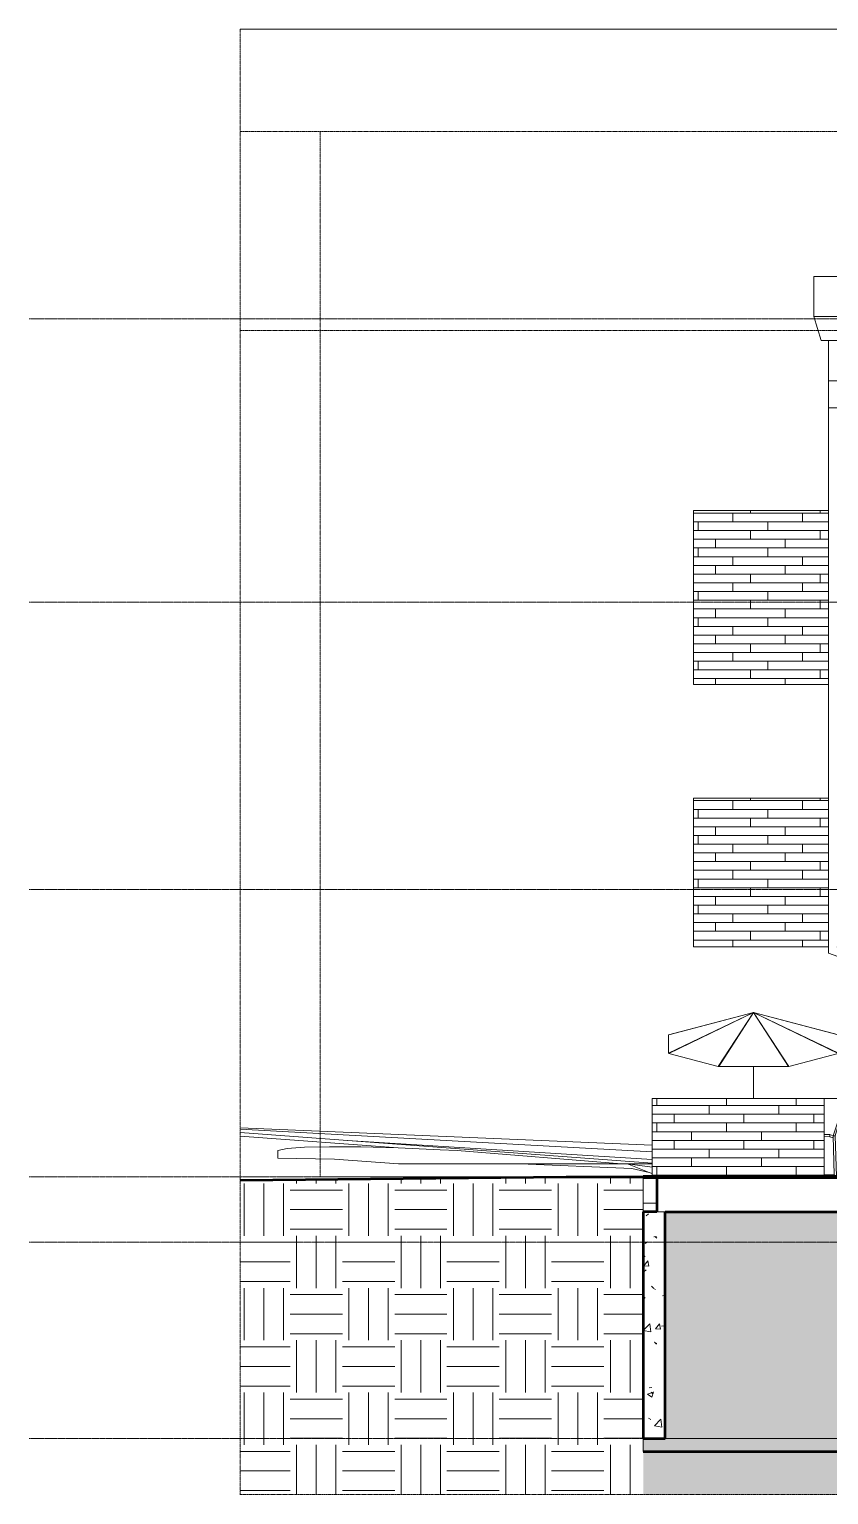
# Model space of a CAD drawing. Header units: inches. Extents: x -4169 to 1533, y -251 to 585.
# Drawn here: x -1440 to -1073, y -146 to 527 of the extents above; entities that cross this region are included whole.
import ezdxf

# ---------------------------------------------------------------- set-up
doc = ezdxf.new("R2010")
doc.units = ezdxf.units.IN
doc.header["$MEASUREMENT"] = 0
doc.linetypes.add('Aligning Line 1_8_', pattern=[0.25, 0.125, -0.125])
doc.linetypes.add('Grid Line 1_2_', pattern=[0.875, 0.5, -0.125, 0.125, -0.125])
for name, color, linetype, lineweight in [('0-4', 10, 'Continuous', 5), ('A-FLOR', 192, 'Continuous', 13), ('A-FLOR-1', 250, 'Continuous', 50), ('A-FLOR-LEVL-1', 51, 'Grid Line 1_2_', 9), ('A-FLOR-PATT-1', 7, 'Continuous', 9), ('A-GENM', 5, 'Continuous', 9), ('A-WALL', 113, 'Continuous', 13), ('A-WALL-1', 10, 'Continuous', 13), ('A-WALL-PATT-1', 111, 'Continuous', 9), ('A-WALL-PATT-2', 8, 'Continuous', 9), ('C-BLDG-PADS-1', 8, 'Continuous', 9), ('C-BLDG-PADS-2', 10, 'Continuous', 13), ('C-TOPO', 7, 'Continuous', 9), ('C-TOPO-1', 250, 'Continuous', 50), ('G-ANNO-SYMB', 111, 'Aligning Line 1_8_', 9), ('G-ANNO-SYMB-1', 147, 'Aligning Line 1_8_', 9), ('G-IMPT', 8, 'Continuous', 9), ('L-SITE', 91, 'Continuous', 9), ('S-FNDN', 32, 'Continuous', 13), ('S-FNDN-1', 250, 'Continuous', 50)]:
    doc.layers.add(name, color=color, linetype=linetype, lineweight=lineweight)
doc.layers.add('A-AREA-PATT-1', color=7, linetype='Continuous', lineweight=9, transparency=1)
pattern_1 = [(50, (0, 0), (27.5427, -2.40992), [2.88, -31.68]), (355, (0, 0), (-5.327844, 28.884266), [2.304, -25.344]), (100.451, (2.295, -0.2), (22.215316, 26.47393), [2.448, -26.924]), (46.184, (0, 7.68), (40.98187, -6.35642), [4.32, -47.52]), (96.636, (3.415, 7.15), (35.89075, 37.40619), [3.671, -40.386]), (351.184, (0, 7.68), (35.89097, 37.40622), [3.456, -38.016]), (21, (3.84, 5.76), (22.921036, -15.46073), [2.88, -31.68]), (326, (3.84, 5.76), (9.34353, 27.84574), [2.304, -25.344]), (71.451, (5.75, 4.472), (32.26477, 12.38442), [2.448, -26.924]), (37.5, (0, 0), (0.466855, 12.782707), [1.267, -23.77, 1.267, -24.461, -25.44]), (37.5, (0, 0), (0.466855, 12.782707), [-50.765, 1.267, -24.173]), (7.5, (0, 0), (10.10159, 15.14509), [1.267, -13.402, 1.267, -23.194, -9.696]), (7.5, (0, 0), (10.10159, 15.14509), [-39.13, 1.267, -8.429]), (327.5, (-8.563, 0), (20.499161, -0.86578), [1.267, -8.333, 1.267, -28.685, -39.744]), (327.5, (-8.563, 0), (20.499161, -0.86578), [-39.552, 1.267, -38.477]), (317.5, (-12.403, 0), (22.39478, 3.844288), [1.267, -11.213, 1.267, -18.624, -28.224]), (317.5, (-12.403, 0), (22.39478, 3.844288), [-32.371, 1.267, -26.957])]
pattern_2 = [(0, (0, 0), (24, 24), [24, -24]), (0, (0, 9), (24, 24), [24, -24]), (0, (0, 18), (24, 24), [24, -24]), (90, (3, 21), (-24, 24), [24, -24]), (90, (12, 21), (-24, 24), [24, -24]), (90, (21, 21), (-24, 24), [24, -24])]
pattern_3 = [(0, (-1151.7212, 0.8), (0, 4), []), (90, (-1151.721, 0.8), (-8, 8), [4, -28]), (90, (-1135.721, 4.8), (-8, 8), [4, -28])]

# ---------------------------------------------------------------- blocks, each defined once
blk = doc.blocks.new('CTR - 2nd Phase_rvt-2-BUILDING ELEVATION - SOUTH')
at = {"layer": 'A-AREA-PATT-1'}
h = blk.add_hatch(color=256, dxfattribs=at)
h.paths.add_polyline_path([(9901.19, -120), (10665.06, -120), (10665.06, -119.75), (10668.06, -119.75), (10668.06, -120), (11151.06, -120), (11151.06, -119.75), (11166.19, -119.75), (11166.19, -16), (9901.19, -16), (9901.19, -61.77)], flags=0)
h.paths.add_polyline_path([(11838.19, -120), (11838.19, -16), (11180.39, -16), (11180.39, -120), (11358.06, -120), (11358.06, -119.75), (11364.06, -119.75), (11364.06, -120), (11786.18, -120), (11786.18, -32), (11826.18, -32), (11826.18, -120)], flags=0)
h.paths.add_polyline_path([(12077.19, -120), (12077.19, -16), (11856.19, -16), (11856.19, -119.75), (11873.59, -119.75), (11873.59, -120), (12054.06, -120), (12054.06, -119.75), (12057.06, -119.75), (12057.06, -120)], flags=0)
at = {"layer": 'A-FLOR-PATT-1'}
h = blk.add_hatch(dxfattribs=at)
h.set_pattern_fill('FP_29', color=256, style=0, pattern_type=2)
h.set_pattern_definition(pattern_2)
h.paths.add_polyline_path([(9897.39, -0.25), (9897.45, -0.25), (9897.39, 0), (12087.19, 0.01), (12087.19, 0.25), (9891.19, 0.25), (9891.19, -0.25), (9894.6, -0.25)], flags=0)
at = {"layer": 'A-WALL-PATT-2'}
h = blk.add_hatch(dxfattribs=at)
h.set_pattern_fill('FP_28', color=256, style=0, pattern_type=2)
h.set_pattern_definition(pattern_1)
h.paths.add_polyline_path([(9891.19, -120), (9901.19, -120), (9901.19, -16), (9891.19, -16), (9891.19, -61.77)], flags=0)
at = {"layer": 'A-FLOR-1'}
for p, q in [((12087.19, 0.25), (9891.19, 0.25)), ((9891.19, 0.25), (9891.19, -0.25)), ((12088.59, 0), (9897.39, 0)), ((9897.39, 0), (9897.39, -16)), ((9891.19, -0.25), (12087.19, -0.25)), ((9901.19, -16), (12077.19, -16))]:
    blk.add_line(p, q, dxfattribs=at)
at = {"layer": 'A-FLOR-LEVL-1'}
for p, q in [((9609.49, 394), (12558.48, 394)), ((9609.49, 264), (12558.48, 264)), ((9609.49, 132), (12558.48, 132)), ((9609.49, 0), (12558.48, 0)), ((9609.49, -30), (12558.48, -30)), ((9609.49, -120), (12558.48, -120))]:
    blk.add_line(p, q, dxfattribs=at)
at = {"layer": 'A-WALL-1'}
blk.add_line((9901.19, -16), (9897.39, -16), dxfattribs=at)
at = {"layer": 'G-ANNO-SYMB-1'}
for p, q in [((12461.78, 526.95), (9706.24, 526.95)), ((12461.78, 388.59), (9706.24, 388.59))]:
    blk.add_line(p, q, dxfattribs=at)
at = {"layer": 'S-FNDN-1'}
for p, q in [((9897.39, -16), (9891.19, -16)), ((9891.19, -16), (9891.19, -120)), ((9901.19, -120), (9901.19, -16)), ((9891.19, -120), (9901.19, -120))]:
    blk.add_line(p, q, dxfattribs=at)
blk = doc.blocks.new('CTR  - Topography_rvt-2-BUILDING ELEVATION - SOUTH')
at = {"layer": 'C-BLDG-PADS-1'}
h = blk.add_hatch(dxfattribs=at)
h.set_pattern_fill('FP_28', color=256, style=0, pattern_type=2)
h.set_pattern_definition(pattern_1)
h.paths.add_polyline_path([(12031.23, -126), (12087.19, -126), (12087.19, -120), (9891.19, -120), (9891.19, -126), (11945.12, -126)], flags=0)
at = {"layer": 'C-TOPO'}
h = blk.add_hatch(dxfattribs=at)
h.set_pattern_fill('FP_47', color=256, style=0, pattern_type=2)
h.set_pattern_definition(pattern_2)
h.paths.add_polyline_path([(9706.24, -145.87), (9891.19, -145.87), (9891.19, -0.01), (9856.93, -0.06), (9855.83, -0.07), (9706.24, -1.56), (9706.24, -61.77)], flags=0)
h = blk.add_hatch(dxfattribs=at)
h.set_pattern_fill('FP_47', color=256, style=0, pattern_type=2)
h.set_pattern_definition(pattern_2)
h.paths.add_polyline_path([(11084.01, -145.87), (12087.19, -145.87), (12087.19, -126.01), (9891.19, -126.01), (9891.19, -145.87), (10997.9, -145.87)], flags=0)
at = {"layer": 'A-FLOR-LEVL-1'}
for p, q in [((9609.49, 0), (12558.48, 0)), ((9609.49, -120), (12558.48, -120))]:
    blk.add_line(p, q, dxfattribs=at)
at = {"layer": 'C-BLDG-PADS-2'}
for p, q in [((12087.19, -120), (9891.19, -120)), ((9891.19, -120), (9891.19, -126)), ((9891.19, -126), (12087.19, -126))]:
    blk.add_line(p, q, dxfattribs=at)
at = {"layer": 'C-TOPO'}
for p, q in [((9895.26, 14.65), (9706.24, 22.6)), ((9706.24, 22.03), (9895.26, 11.51)), ((9895.26, 6.3), (9706.24, 20.42)), ((9706.24, 20.42), (9895.26, 6.3)), ((9778.74, 13.33), (9706.24, 18.69)), ((9735.8, 13.63), (9727.83, 13.03)), ((9727.83, 13.03), (9735.8, 13.63)), ((9747.17, 13.88), (9735.8, 13.63)), ((9735.8, 13.63), (9747.17, 13.88)), ((9747.17, 13.88), (9761.62, 13.78)), ((9747.17, 13.88), (9761.62, 13.78)), ((9895.26, 8.09), (9755.31, 16.75)), ((9761.62, 13.78), (9778.74, 13.33)), ((9778.74, 13.33), (9761.62, 13.78)), ((9723.49, 12.11), (9727.83, 13.03)), ((9723.49, 12.11), (9727.83, 13.03)), ((9723.49, 12.11), (9723.49, 11.01)), ((9723.49, 12.11), (9723.49, 11.01)), ((9723.49, 8.7), (9723.49, 11.01)), ((9723.49, 8.7), (9723.49, 11.01)), ((9749.57, 8.17), (9723.49, 8.7)), ((9723.49, 8.7), (9749.57, 8.17)), ((9778.88, 6), (9749.57, 8.17)), ((9778.88, 6), (9749.57, 8.17)), ((9778.74, 13.33), (9798.05, 12.54)), ((9778.74, 13.33), (9798.05, 12.54)), ((9798.05, 12.54), (9805.82, 12.14)), ((9798.05, 12.54), (9805.82, 12.14)), ((9881.13, 6), (9805.82, 12.14)), ((9706.24, -1.23), (9863.53, 0)), ((9778.88, 6), (9834.64, 6)), ((9834.64, 6), (9778.88, 6)), ((9885.96, 3.87), (9834.64, 6)), ((9884.03, 6), (9834.64, 6)), ((9834.64, 6), (9835.5, 6)), ((9834.64, 6), (9885.96, 3.87)), ((9863.53, 0), (9855.83, -0.07)), ((9863.53, 0), (9861.04, -0.03)), ((9863.53, 0), (9891.19, 0)), ((9884.03, 6), (9883.96, 6)), ((9895.26, 4.53), (9884.03, 6)), ((9884.3, 5.89), (9884.03, 6)), ((9884.03, 6), (9893.89, 2.09)), ((9895.26, 6), (9884.03, 6)), ((9893.89, 2.09), (9885.96, 3.87)), ((9885.96, 3.87), (9893.89, 2.09)), ((9895.26, 1.53), (9893.89, 2.09)), ((9895.26, 1.53), (9893.89, 2.09)), ((9706.24, -1.56), (9855.83, -0.07)), ((9855.83, -0.07), (9863.79, -0.02)), ((9891.19, -0.01), (9863.79, -0.02)), ((12079.87, -126.01), (9891.19, -126.01))]:
    blk.add_line(p, q, dxfattribs=at)
at = {"layer": 'C-TOPO-1'}
for p, q in [((9855.83, -0.07), (9706.24, -1.56)), ((9863.79, -0.02), (9855.83, -0.07)), ((9891.19, -0.01), (9863.79, -0.02)), ((9891.19, -126.01), (12079.87, -126.01))]:
    blk.add_line(p, q, dxfattribs=at)
at = {"layer": 'G-ANNO-SYMB-1'}
for p, q in [((9742.88, 480), (9742.88, 0)), ((12461.78, 480), (9742.88, 480)), ((9742.88, 0), (12461.78, 0))]:
    blk.add_line(p, q, dxfattribs=at)
blk = doc.blocks.new('CTR - 1st Phase - Common Walls_rvt-2-BUILDING ELEVATION - SOUTH')
at = {"layer": 'A-FLOR-LEVL-1'}
for p, q in [((9609.49, 394), (12558.48, 394)), ((9609.49, 264), (12558.48, 264)), ((9609.49, 132), (12558.48, 132)), ((9609.49, 0), (12558.48, 0)), ((9609.49, -30), (12558.48, -30)), ((9609.49, -120), (12558.48, -120))]:
    blk.add_line(p, q, dxfattribs=at)
at = {"layer": 'G-ANNO-SYMB-1'}
for p, q in [((9706.24, 526.95), (9706.24, -145.87)), ((12461.73, 526.95), (9706.24, 526.95)), ((9706.24, 526.95), (9706.24, -145.87)), ((12428.12, 526.95), (9706.24, 526.95)), ((12461.78, 480), (9706.24, 480)), ((9706.24, 0), (12461.78, 0))]:
    blk.add_line(p, q, dxfattribs=at)
blk = doc.blocks.new('Outdoor Table01 - 02ZUTB01_dwg-V26-BUILDING ELEVATION - SOUTH')
at = {"layer": 'G-IMPT'}
for p, q in [((9941.79, 75.5), (9902.79, 56.82)), ((9941.79, 75.5), (9902.79, 65.24)), ((9941.79, 75.5), (9902.9, 65.31)), ((9941.79, 75.5), (9902.9, 56.75)), ((9941.79, 75.5), (9925.53, 71.26)), ((9941.79, 75.5), (9925.53, 50.8)), ((9941.79, 75.5), (9925.79, 50.77)), ((9980.79, 65.24), (9941.79, 75.5)), ((9941.79, 75.5), (9980.79, 56.82)), ((9941.79, 75.5), (9957.79, 50.77)), ((9941.79, 75.5), (9958.05, 71.26)), ((9941.79, 75.5), (9980.68, 65.31)), ((9941.79, 75.5), (9980.68, 56.75)), ((9941.79, 75.5), (9958.05, 50.8)), ((9902.9, 65.31), (9925.53, 71.26)), ((9933, 71.29), (9933.06, 71.29)), ((9939.02, 71.29), (9939.07, 71.29)), ((9944.51, 71.29), (9944.56, 71.29)), ((9950.52, 71.29), (9950.58, 71.29)), ((9958.05, 71.26), (9980.68, 65.31)), ((9902.79, 56.82), (9902.79, 65.24)), ((9980.79, 65.24), (9980.79, 56.82)), ((9925.53, 50.8), (9902.9, 56.75)), ((9980.68, 56.75), (9958.05, 50.8)), ((9957.79, 50.77), (9925.79, 50.77)), ((9941.79, 49.5), (9941.79, 50.77)), ((9941.79, 49.5), (9941.79, 50.77)), ((9941.79, 36), (9941.79, 49.5)), ((9941.79, 36), (9941.79, 49.5)), ((9981.01, 27.15), (9978.29, 18.83)), ((9981.79, 28), (9979.29, 18.83)), ((9981.16, 28), (9980.29, 23)), ((9981.29, 28), (9981.03, 27.21)), ((9981.16, 28), (9982.77, 30.5)), ((9981.29, 28), (9981.16, 28)), ((9981.29, 28), (9981.79, 28)), ((9982.16, 28), (9981.29, 23)), ((9982.16, 28), (9981.79, 28)), ((9983.77, 31), (9982.16, 28)), ((9983.77, 31), (9982.77, 30.5)), ((9980.29, 23), (9980.35, 23)), ((9980.43, 23), (9981.29, 23)), ((9974.19, 19.58), (9976.79, 19.48)), ((9974.19, 18.58), (9976.79, 18.48)), ((9976.79, 19.48), (9978.29, 18.83)), ((9976.79, 19.48), (9976.79, 18.48)), ((9976.79, 18.48), (9978.31, 17.98)), ((9978.29, 18.83), (9978.79, 1)), ((9978.29, 18.83), (9979.29, 18.83)), ((9979.29, 18.83), (9979.78, 0.25)), ((9978.79, 1), (9974.19, 1)), ((9979.54, 0.25), (9978.79, 1))]:
    blk.add_line(p, q, dxfattribs=at)
blk = doc.blocks.new('Outdoor Table01 - Outdoor Table01-V27-BUILDING ELEVATION - SOUTH')
blk.add_blockref('Outdoor Table01 - 02ZUTB01_dwg-V26-BUILDING ELEVATION - SOUTH', (0, 0))
blk = doc.blocks.new('077123 - Manufactured Gutters and Downspouts - 077123 - Manufactured Gutters and Downspouts-2003419-BUILDING ELEVATION - SOUTH')
at = {"layer": 'A-GENM'}
for p, q in [((9969.52, 413.51), (9980.19, 413.51)), ((9969.52, 413.51), (9969.52, 395.11)), ((9969.52, 395.11), (9972.88, 384.1)), ((9980.19, 395.11), (9969.52, 395.11)), ((9972.88, 384.1), (9980.19, 384.1)), ((9976.21, 365.5), (9976.21, 384.1)), ((9976.21, 353.15), (9976.21, 365.5)), ((9976.21, 365.5), (9980.19, 365.5)), ((9980.19, 353.15), (9976.21, 353.15)), ((9976.21, 353.15), (9976.21, 102.78)), ((9976.21, 353.15), (9980.19, 353.15)), ((9976.21, 102.78), (10006.09, 91.91)), ((9980.21, 105.58), (9980.21, 105.75)), ((10010.09, 94.71), (9980.21, 105.58)), ((10006.09, 91.91), (10006.09, 0.25))]:
    blk.add_line(p, q, dxfattribs=at)

msp = doc.modelspace()

# ---------------------------------------------------------------- hatches: boundary and pattern name
at = {"layer": 'A-WALL-PATT-1'}
h = msp.add_hatch(dxfattribs=at)
h.set_pattern_fill('FP_54', color=256, style=0, pattern_type=2)
h.set_pattern_definition([(0, (-1132.7962, 264.8), (0, 4), []), (90, (-1132.796, 264.8), (-8, 8), [4, -28]), (90, (-1116.796, 268.8), (-8, 8), [4, -28])])
h.paths.add_polyline_path([(-1134.92, 226.12), (-1072.9, 226.12), (-1072.9, 306), (-1134.92, 306)], flags=0)
h = msp.add_hatch(dxfattribs=at)
h.set_pattern_fill('FP_55', color=256, style=0, pattern_type=2)
h.set_pattern_definition([(0, (-1132.7962, 132.8), (0, 4), []), (90, (-1132.796, 132.8), (-8, 8), [4, -28]), (90, (-1116.796, 136.8), (-8, 8), [4, -28])])
h.paths.add_polyline_path([(-1127.6, 105.75), (-1072.9, 105.75), (-1072.9, 174), (-1134.92, 174), (-1134.92, 105.75)], flags=0)
h = msp.add_hatch(dxfattribs=at)
h.set_pattern_fill('FP_53', color=256, style=0, pattern_type=2)
h.set_pattern_definition(pattern_3)
h.paths.add_polyline_path([(-1153.85, 0.25), (-1149.6, 0.25), (-1149.6, 36), (-1153.85, 36), (-1153.85, 1.31)], flags=0)
h = msp.add_hatch(dxfattribs=at)
h.set_pattern_fill('FP_53', color=256, style=0, pattern_type=2)
h.set_pattern_definition(pattern_3)
h.paths.add_polyline_path([(-1084.54, 0.25), (-1074.92, 0.25), (-1074.92, 36), (-1149.6, 36), (-1149.6, 0.25), (-1086.3, 0.25)], flags=0)

# ---------------------------------------------------------------- linework, layer by layer
at = {"layer": 'A-FLOR'}
msp.add_line((-1157.92, -12), (-1157.92, -0.25), dxfattribs=at)
at = {"layer": 'A-WALL'}
for p, q in [((-1072.9, 306), (-1134.92, 306)), ((-1134.92, 306), (-1134.92, 226.12)), ((-1134.92, 226.12), (-1072.9, 226.12)), ((-1072.9, 174), (-1134.92, 174)), ((-1134.92, 174), (-1134.92, 105.75)), ((-1134.92, 105.75), (-1072.9, 105.75)), ((-1043.02, 36), (-1153.85, 36)), ((-1153.85, 0.25), (-1153.85, 36)), ((-1074.92, 0.25), (-1074.92, 36))]:
    msp.add_line(p, q, dxfattribs=at)
at = {"layer": 'G-ANNO-SYMB'}
for p, q in [((-1342.87, 526.95), (-1342.87, -145.84)), ((1412.67, 526.95), (-1342.87, 526.95)), ((1412.67, 480), (-1342.87, 480)), ((-1342.87, 0), (1412.67, 0)), ((-1342.87, -145.84), (1412.67, -145.84))]:
    msp.add_line(p, q, dxfattribs=at)
at = {"layer": 'S-FNDN'}
for p, q in [((-1151.72, -12), (-1157.92, -12)), ((-1157.92, -12), (-1157.92, -16))]:
    msp.add_line(p, q, dxfattribs=at)

# ---------------------------------------------------------------- block references
at = {"layer": '0-4'}
for name in ['CTR - 2nd Phase_rvt-2-BUILDING ELEVATION - SOUTH', 'CTR - 1st Phase - Common Walls_rvt-2-BUILDING ELEVATION - SOUTH', 'CTR  - Topography_rvt-2-BUILDING ELEVATION - SOUTH']:
    msp.add_blockref(name, (-11049.11, 0), dxfattribs=at)
at = {"layer": 'A-GENM'}
msp.add_blockref('077123 - Manufactured Gutters and Downspouts - 077123 - Manufactured Gutters and Downspouts-2003419-BUILDING ELEVATION - SOUTH', (-11049.11, 0), dxfattribs=at)
at = {"layer": 'L-SITE'}
msp.add_blockref('Outdoor Table01 - Outdoor Table01-V27-BUILDING ELEVATION - SOUTH', (-11049.11, 0), dxfattribs=at)

doc.saveas('drawing.dxf')
